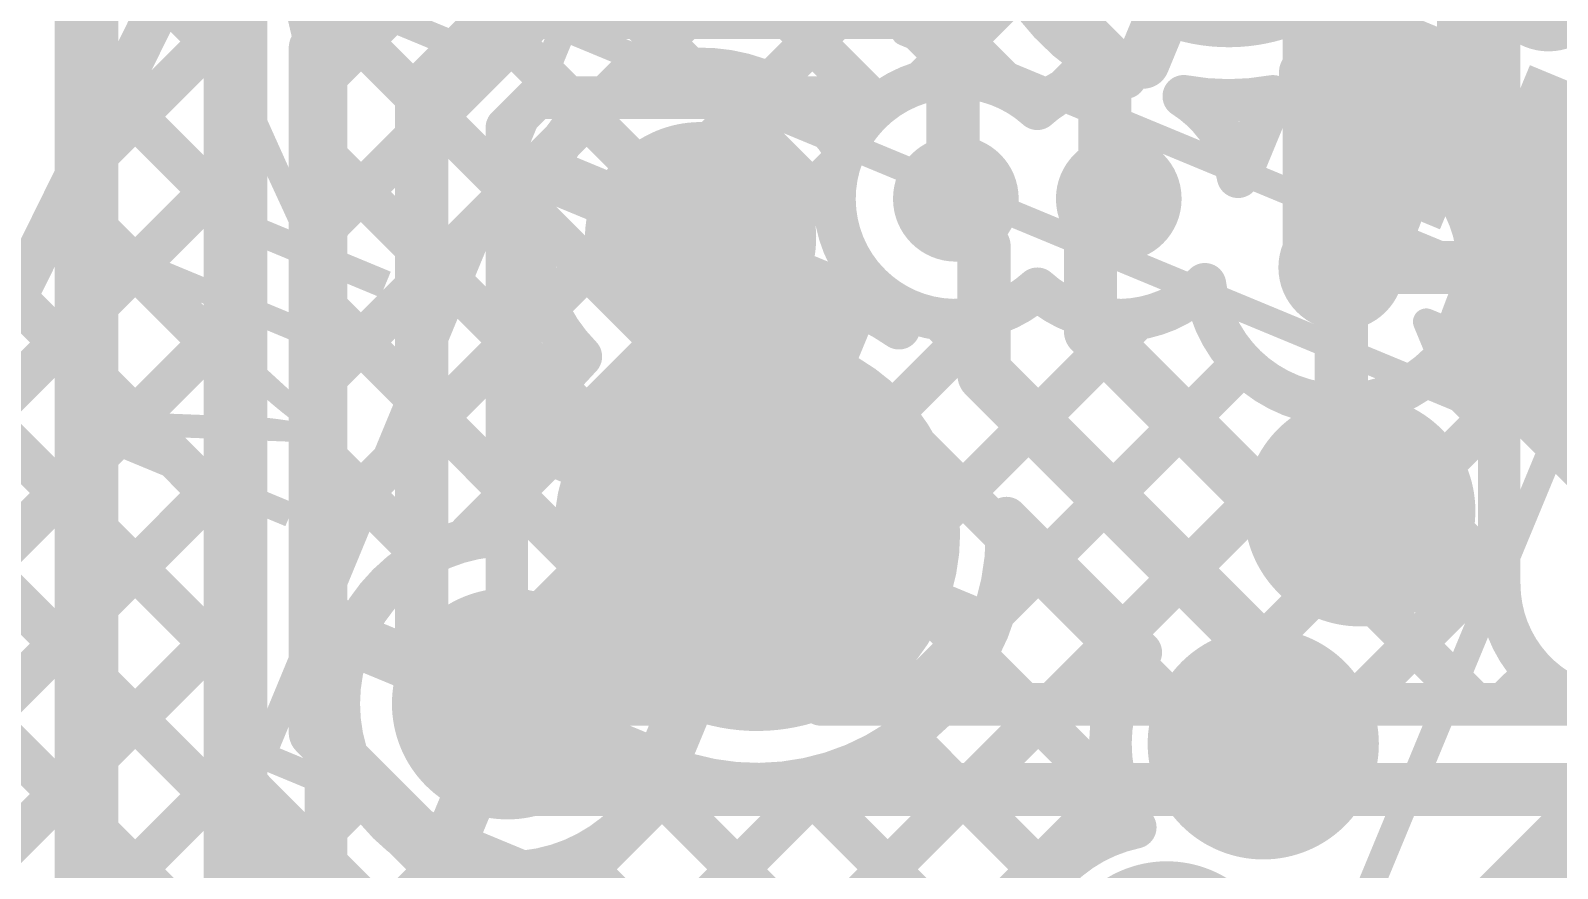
# Model space of a CAD drawing. Header units: millimetres. Extents: x -0.57 to 2.98, y -0.65 to 2.86.
# Drawn here: x -0.3245 to -0.0376, y 1.6962 to 1.8536 of the extents above; entities that cross this region are included whole.
import ezdxf

# ---------------------------------------------------------------- set-up
doc = ezdxf.new("R2010")
doc.units = ezdxf.units.MM
doc.header["$MEASUREMENT"] = 0
for name, color, linetype in [('BottomLayer', 5, 'Continuous'), ('BottomSolder', 6, 'Continuous'), ('Mechanical2', 216, 'Continuous'), ('PadHoleLayer', 156, 'Continuous'), ('TopLayer', 1, 'Continuous'), ('TopOverlay', 2, 'Continuous'), ('TopPaste', 8, 'Continuous'), ('TopSolder', 216, 'Continuous'), ('ViaHoleLayer', 16, 'Continuous')]:
    doc.layers.add(name, color=color, linetype=linetype)
doc.styles.add('Arial', font='', dxfattribs={"height": 0.2})
doc.styles.get('Arial').set_extended_font_data('Arial')

# ---------------------------------------------------------------- blocks, each defined once
blk = doc.blocks.new('SPH8878LR5H_1_75')
at = {"layer": 'BottomSolder'}
h = blk.add_hatch(color=6, dxfattribs=at)
edge = h.paths.add_edge_path()
edge.add_arc((0, -0.04043), 0.004, 0, 360)
at = {"layer": 'PadHoleLayer'}
h = blk.add_hatch(color=156, dxfattribs=at)
edge = h.paths.add_edge_path()
edge.add_arc((0, -0.04043), 0.02018, 0, 360)
at = {"layer": 'TopLayer'}
for points in [[(-0.04567, 0.04992), (-0.0187, 0.04992), (-0.0187, 0.03095), (-0.04567, 0.03095)], [(0.0187, 0.04992), (0.04567, 0.04992), (0.04567, 0.03095), (0.0187, 0.03095)], [(-0.04567, 0.01913), (-0.0187, 0.01913), (-0.0187, -0.00146), (-0.04567, -0.00146)], [(0.0187, 0.01913), (0.04567, 0.01913), (0.04567, -0.00146), (0.0187, -0.00146)]]:
    blk.add_hatch(color=1, dxfattribs=at).paths.add_polyline_path(points)
h = blk.add_hatch(color=1, dxfattribs=at)
edge = h.paths.add_edge_path()
edge.add_arc((0, 0.02464), 0.00787, 0, 360)
h = blk.add_hatch(color=1, dxfattribs=at)
edge = h.paths.add_edge_path()
edge.add_arc((0, -0.04043), 0.03199, 0, 360)
at = {"layer": 'TopPaste'}
for points in [[(-0.04567, 0.04992), (-0.0187, 0.04992), (-0.0187, 0.03095), (-0.04567, 0.03095)], [(0.0187, 0.04992), (0.04567, 0.04992), (0.04567, 0.03095), (0.0187, 0.03095)], [(-0.04567, 0.01913), (-0.0187, 0.01913), (-0.0187, -0.00146), (-0.04567, -0.00146)], [(0.0187, 0.01913), (0.04567, 0.01913), (0.04567, -0.00146), (0.0187, -0.00146)]]:
    blk.add_hatch(color=8, dxfattribs=at).paths.add_polyline_path(points)
h = blk.add_hatch(color=8, dxfattribs=at)
edge = h.paths.add_edge_path()
edge.add_arc((0, 0.02464), 0.00787, 0, 360)
at = {"layer": 'TopSolder'}
for points in [[(-0.04967, 0.05392), (-0.0147, 0.05392), (-0.0147, 0.02695), (-0.04967, 0.02695)], [(0.0147, 0.05392), (0.04967, 0.05392), (0.04967, 0.02695), (0.0147, 0.02695)], [(-0.04967, 0.02313), (-0.0147, 0.02313), (-0.0147, -0.00546), (-0.04967, -0.00546)], [(0.0147, 0.02313), (0.04967, 0.02313), (0.04967, -0.00546), (0.0147, -0.00546)]]:
    blk.add_hatch(color=216, dxfattribs=at).paths.add_polyline_path(points)
h = blk.add_hatch(color=216, dxfattribs=at)
edge = h.paths.add_edge_path()
edge.add_arc((0, 0.02464), 0.01187, 0, 360)
h = blk.add_hatch(color=216, dxfattribs=at)
edge = h.paths.add_edge_path()
edge.add_arc((0, -0.04043), 0.03599, 0, 360)
at = {"layer": 'TopOverlay', "const_width": 0.005}
for points in [[(0.054, 0.058), (-0.054, 0.058)], [(-0.054, -0.084), (-0.054, 0.058)], [(0.054, -0.084), (0.054, 0.058)], [(-0.065, 0.036), (-0.065, 0.046)], [(-0.06, 0.041), (-0.065, 0.046)], [(-0.065, 0.036), (-0.06, 0.041)], [(0.054, -0.084), (-0.054, -0.084)]]:
    blk.add_lwpolyline(points, dxfattribs=at)
at = {"layer": 'TopOverlay', "const_width": 0.0025}
for points in [[(-0.05525, 0.058, 1), (-0.05275, 0.058, 1)], [(-0.05525, 0.058, 1), (-0.05275, 0.058, 1)], [(0.05275, 0.058, 1), (0.05525, 0.058, 1)], [(0.05275, 0.058, 1), (0.05525, 0.058, 1)], [(-0.06625, 0.046, 1), (-0.06375, 0.046, 1)], [(-0.06625, 0.046, 1), (-0.06375, 0.046, 1)], [(-0.06125, 0.041, 1), (-0.05875, 0.041, 1)], [(-0.06125, 0.041, 1), (-0.05875, 0.041, 1)], [(-0.06625, 0.036, 1), (-0.06375, 0.036, 1)], [(-0.06625, 0.036, 1), (-0.06375, 0.036, 1)], [(-0.05525, -0.084, 1), (-0.05275, -0.084, 1)], [(-0.05525, -0.084, 1), (-0.05275, -0.084, 1)], [(0.05275, -0.084, 1), (0.05525, -0.084, 1)], [(0.05275, -0.084, 1), (0.05525, -0.084, 1)]]:
    blk.add_lwpolyline(points, format="xyb", close=True, dxfattribs=at)
blk = doc.blocks.new('SPM0687LR5H_1_235')
at = {"layer": 'BottomSolder'}
h = blk.add_hatch(color=6, dxfattribs=at)
edge = h.paths.add_edge_path()
edge.add_arc((0, -0.03594), 0.004, 0, 360)
at = {"layer": 'PadHoleLayer'}
h = blk.add_hatch(color=156, dxfattribs=at)
edge = h.paths.add_edge_path()
edge.add_arc((0, -0.03594), 0.02018, 0, 360)
at = {"layer": 'TopLayer'}
h = blk.add_hatch(color=1, dxfattribs=at)
edge = h.paths.add_edge_path()
edge.add_arc((-0.0474, 0.06705), 0.01772, 0, 360)
h = blk.add_hatch(color=1, dxfattribs=at)
edge = h.paths.add_edge_path()
edge.add_arc((0, 0.06705), 0.01772, 0, 360)
h = blk.add_hatch(color=1, dxfattribs=at)
edge = h.paths.add_edge_path()
edge.add_arc((0.0474, 0.06705), 0.01772, 0, 360)
h = blk.add_hatch(color=1, dxfattribs=at)
edge = h.paths.add_edge_path()
edge.add_arc((0, -0.03594), 0.03299, 0, 360)
h = blk.add_hatch(color=1, dxfattribs=at)
edge = h.paths.add_edge_path()
edge.add_arc((-0.0474, -0.06705), 0.01772, 0, 360)
h = blk.add_hatch(color=1, dxfattribs=at)
edge = h.paths.add_edge_path()
edge.add_arc((0.0474, -0.06705), 0.01772, 0, 360)
at = {"layer": 'TopPaste'}
h = blk.add_hatch(color=8, dxfattribs=at)
edge = h.paths.add_edge_path()
edge.add_arc((-0.0474, 0.06705), 0.01772, 0, 360)
h = blk.add_hatch(color=8, dxfattribs=at)
edge = h.paths.add_edge_path()
edge.add_arc((0, 0.06705), 0.01772, 0, 360)
h = blk.add_hatch(color=8, dxfattribs=at)
edge = h.paths.add_edge_path()
edge.add_arc((0.0474, 0.06705), 0.01772, 0, 360)
h = blk.add_hatch(color=8, dxfattribs=at)
edge = h.paths.add_edge_path()
edge.add_arc((-0.0474, -0.06705), 0.01772, 0, 360)
h = blk.add_hatch(color=8, dxfattribs=at)
edge = h.paths.add_edge_path()
edge.add_arc((0.0474, -0.06705), 0.01772, 0, 360)
at = {"layer": 'TopSolder'}
h = blk.add_hatch(color=216, dxfattribs=at)
edge = h.paths.add_edge_path()
edge.add_arc((-0.0474, 0.06705), 0.02172, 0, 360)
h = blk.add_hatch(color=216, dxfattribs=at)
edge = h.paths.add_edge_path()
edge.add_arc((0, 0.06705), 0.02172, 0, 360)
h = blk.add_hatch(color=216, dxfattribs=at)
edge = h.paths.add_edge_path()
edge.add_arc((0.0474, 0.06705), 0.02172, 0, 360)
h = blk.add_hatch(color=216, dxfattribs=at)
edge = h.paths.add_edge_path()
edge.add_arc((0, -0.03594), 0.03699, 0, 360)
h = blk.add_hatch(color=216, dxfattribs=at)
edge = h.paths.add_edge_path()
edge.add_arc((-0.0474, -0.06705), 0.02172, 0, 360)
h = blk.add_hatch(color=216, dxfattribs=at)
edge = h.paths.add_edge_path()
edge.add_arc((0.0474, -0.06705), 0.02172, 0, 360)
at = {"layer": 'TopOverlay', "const_width": 0.005}
for points in [[(-0.07402, -0.10591), (-0.07402, 0.09591)], [(0.07402, 0.09591), (-0.07402, 0.09591)], [(0.07402, -0.10591), (0.07402, 0.09591)], [(-0.085, 0.065), (-0.085, 0.075)], [(-0.08, 0.07), (-0.085, 0.075)], [(-0.085, 0.065), (-0.08, 0.07)], [(0.07402, -0.10591), (-0.07402, -0.10591)]]:
    blk.add_lwpolyline(points, dxfattribs=at)
at = {"layer": 'TopOverlay', "const_width": 0.0025}
for points in [[(-0.07527, 0.09591, 1), (-0.07277, 0.09591, 1)], [(-0.07527, 0.09591, 1), (-0.07277, 0.09591, 1)], [(0.07277, 0.09591, 1), (0.07527, 0.09591, 1)], [(0.07277, 0.09591, 1), (0.07527, 0.09591, 1)], [(-0.08625, 0.075, 1), (-0.08375, 0.075, 1)], [(-0.08625, 0.075, 1), (-0.08375, 0.075, 1)], [(-0.08125, 0.07, 1), (-0.07875, 0.07, 1)], [(-0.08125, 0.07, 1), (-0.07875, 0.07, 1)], [(-0.08625, 0.065, 1), (-0.08375, 0.065, 1)], [(-0.08625, 0.065, 1), (-0.08375, 0.065, 1)], [(-0.07527, -0.10591, 1), (-0.07277, -0.10591, 1)], [(-0.07527, -0.10591, 1), (-0.07277, -0.10591, 1)], [(0.07277, -0.10591, 1), (0.07527, -0.10591, 1)], [(0.07277, -0.10591, 1), (0.07527, -0.10591, 1)]]:
    blk.add_lwpolyline(points, format="xyb", close=True, dxfattribs=at)

msp = doc.modelspace()

# ---------------------------------------------------------------- hatches: boundary and pattern name
at = {"layer": 'BottomLayer'}
h = msp.add_hatch(color=5, dxfattribs=at)
edge = h.paths.add_edge_path()
edge.add_arc((-0.15062, 1.822), 0.01181, 0, 360)
h = msp.add_hatch(color=5, dxfattribs=at)
edge = h.paths.add_edge_path()
edge.add_arc((-0.12, 1.822), 0.01181, 0, 360)
h = msp.add_hatch(color=5, dxfattribs=at)
edge = h.paths.add_edge_path()
edge.add_arc((-0.07819, 1.80909), 0.01181, 0, 360)
at = {"layer": 'BottomSolder'}
h = msp.add_hatch(color=6, dxfattribs=at)
edge = h.paths.add_edge_path()
edge.add_arc((-0.15062, 1.822), 0.00791, 0, 360)
h = msp.add_hatch(color=6, dxfattribs=at)
edge = h.paths.add_edge_path()
edge.add_arc((-0.12, 1.822), 0.00791, 0, 360)
h = msp.add_hatch(color=6, dxfattribs=at)
edge = h.paths.add_edge_path()
edge.add_arc((-0.07819, 1.80909), 0.00791, 0, 360)
at = {"layer": 'TopLayer'}
h = msp.add_hatch(color=1, dxfattribs=at)
edge = h.paths.add_edge_path()
edge.add_arc((-0.15062, 1.822), 0.01181, 0, 360)
h = msp.add_hatch(color=1, dxfattribs=at)
edge = h.paths.add_edge_path()
edge.add_arc((-0.12, 1.822), 0.01181, 0, 360)
h = msp.add_hatch(color=1, dxfattribs=at)
edge = h.paths.add_edge_path()
edge.add_arc((-0.07819, 1.80909), 0.01181, 0, 360)
at = {"layer": 'TopSolder'}
h = msp.add_hatch(color=216, dxfattribs=at)
edge = h.paths.add_edge_path()
edge.add_arc((-0.15062, 1.822), 0.00791, 0, 360)
h = msp.add_hatch(color=216, dxfattribs=at)
edge = h.paths.add_edge_path()
edge.add_arc((-0.12, 1.822), 0.00791, 0, 360)
h = msp.add_hatch(color=216, dxfattribs=at)
edge = h.paths.add_edge_path()
edge.add_arc((-0.07819, 1.80909), 0.00791, 0, 360)
at = {"layer": 'ViaHoleLayer'}
h = msp.add_hatch(color=16, dxfattribs=at)
edge = h.paths.add_edge_path()
edge.add_arc((-0.15062, 1.822), 0.00591, 0, 360)
h = msp.add_hatch(color=16, dxfattribs=at)
edge = h.paths.add_edge_path()
edge.add_arc((-0.12, 1.822), 0.00591, 0, 360)
h = msp.add_hatch(color=16, dxfattribs=at)
edge = h.paths.add_edge_path()
edge.add_arc((-0.07819, 1.80909), 0.00591, 0, 360)

# ---------------------------------------------------------------- linework, layer by layer
at = {"layer": 'BottomLayer'}
for points, const_width in [([(-0.0485, 1.74961), (-0.0485, 1.99467)], 0.008), ([(-0.32876, 1.80048), (-0.26424, 1.9313)], 0.008), ([(-0.271, 1.85028), (-0.24428, 1.877)], 0.01), ([(-0.15107, 1.877), (-0.12261, 1.84853)], 0.01), ([(-0.07819, 1.80909), (-0.07819, 1.86531)], 0.022), ([(-0.05619, 1.82259), (-0.05619, 1.86531)], 0.008), ([(-0.29932, 1.86017), (-0.287, 1.84786)], 0.008), ([(-0.31606, 1.82622), (-0.28571, 1.85657)], 0.008), ([(-0.251, 1.842), (-0.236, 1.857)], 0.01), ([(-0.236, 1.857), (-0.15936, 1.857)], 0.01), ([(-0.15936, 1.857), (-0.15117, 1.84881)], 0.01), ([(-0.287, 1.72172), (-0.287, 1.85028)], 0.008), ([(-0.271, 1.72172), (-0.271, 1.85028)], 0.01), ([(-0.15117, 1.82255), (-0.15117, 1.84881)], 0.01), ([(-0.12261, 1.82461), (-0.12261, 1.84853)], 0.01), ([(-0.30866, 1.84123), (-0.287, 1.81957)], 0.008), ([(-0.251, 1.73), (-0.251, 1.842)], 0.01), ([(-0.05619, 1.84332), (-0.0485, 1.83563)], 0.008), ([(-0.235, 1.82243), (-0.21643, 1.841)], 0.008), ([(-0.235, 1.79414), (-0.18814, 1.841)], 0.008), ([(-0.235, 1.83537), (-0.22937, 1.841)], 0.008), ([(-0.22937, 1.841), (-0.16717, 1.841)], 0.008), ([(-0.22358, 1.841), (-0.17151, 1.78894)], 0.008), ([(-0.19529, 1.841), (-0.17323, 1.81893)], 0.008), ([(-0.05619, 1.83153), (-0.0485, 1.83922)], 0.008), ([(-0.235, 1.73663), (-0.235, 1.83537)], 0.008), ([(-0.33777, 1.77622), (-0.287, 1.827)], 0.008), ([(-0.235, 1.76586), (-0.17254, 1.82832)], 0.008), ([(-0.235, 1.82414), (-0.20133, 1.79047)], 0.008), ([(-0.12261, 1.82461), (-0.12, 1.822)], 0.01), ([(-0.318, 1.82229), (-0.287, 1.79129)], 0.008), ([(-0.15117, 1.82255), (-0.15062, 1.822)], 0.01), ([(-0.07819, 1.78728), (-0.07819, 1.80909)], 0.01), ([(-0.07819, 1.80909), (-0.05638, 1.80909)], 0.01), ([(-0.05248, 1.81132), (-0.0485, 1.80735)], 0.008), ([(-0.05247, 1.80697), (-0.0485, 1.81094)], 0.008), ([(-0.18028, 1.79229), (-0.16673, 1.80585)], 0.008), ([(-0.32734, 1.80334), (-0.287, 1.763)], 0.008), ([(-0.35451, 1.7312), (-0.287, 1.79871)], 0.008), ([(-0.16252, 1.78177), (-0.14417, 1.80012)], 0.008), ([(-0.15396, 1.76205), (-0.11656, 1.79945)], 0.008), ([(-0.15369, 1.7994), (-0.08129, 1.727)], 0.008), ([(-0.126, 1.79999), (-0.05301, 1.727)], 0.008), ([(-0.235, 1.79585), (-0.2167, 1.77756)], 0.008), ([(-0.16072, 1.727), (-0.09666, 1.79106)], 0.008), ([(-0.06011, 1.79067), (-0.0485, 1.77906)], 0.008), ([(-0.188, 1.759), (-0.17645, 1.78688)], 0.01), ([(-0.33526, 1.78298), (-0.287, 1.73472)], 0.008), ([(-0.13244, 1.727), (-0.07607, 1.78337)], 0.008), ([(-0.10415, 1.727), (-0.0485, 1.78265)], 0.008), ([(-0.08118, 1.78345), (-0.0485, 1.75078)], 0.008), ([(-0.15806, 1.77548), (-0.10958, 1.727)], 0.008), ([(-0.37126, 1.68617), (-0.287, 1.77043)], 0.008), ([(-0.21588, 1.77055), (-0.188, 1.759)], 0.01), ([(-0.235, 1.76757), (-0.22187, 1.75444)], 0.008), ([(-0.34293, 1.76236), (-0.20457, 1.624)], 0.008), ([(-0.19955, 1.73112), (-0.188, 1.759)], 0.01), ([(-0.188, 1.759), (-0.16012, 1.74745)], 0.01), ([(-0.07587, 1.727), (-0.0485, 1.75437)], 0.008), ([(-0.235, 1.73758), (-0.22129, 1.75128)], 0.008), ([(-0.15653, 1.74567), (-0.13786, 1.727)], 0.008), ([(-0.388, 1.64115), (-0.287, 1.74214)], 0.008), ([(-0.35059, 1.74174), (-0.23285, 1.624)], 0.008), ([(-0.235, 1.73929), (-0.22271, 1.727)], 0.008), ([(-0.235, 1.73663), (-0.22537, 1.727)], 0.008), ([(-0.21729, 1.727), (-0.21077, 1.73352)], 0.008), ([(-0.04759, 1.727), (-0.0416, 1.73298)], 0.008), ([(-0.251, 1.73), (-0.232, 1.711)], 0.01), ([(-0.22537, 1.727), (-0.2, 1.727)], 0.008), ([(-0.17599, 1.727), (-0.03141, 1.727)], 0.008), ([(-0.271, 1.72172), (-0.24028, 1.691)], 0.01), ([(-0.37686, 1.624), (-0.28563, 1.71523)], 0.008), ([(-0.2823, 1.71039), (-0.25161, 1.6797)], 0.008), ([(-0.232, 1.711), (0.07328, 1.711)], 0.01), ([(-0.34858, 1.624), (-0.27224, 1.70033)], 0.008)]:
    msp.add_lwpolyline(points, dxfattribs=dict(at, const_width=const_width))
at = {"layer": 'BottomLayer', "const_width": 0.008}
for points in [[(-0.287, 1.85028, -0.199231), (-0.2823, 1.86161)], [(-0.287, 1.85028, -0.198912), (-0.28231, 1.8616)], [(-0.13531, 1.80509, -0.962819), (-0.16717, 1.8377)], [(-0.05619, 1.82259, -0.138458), (-0.05238, 1.80909)], [(-0.05238, 1.80909, -0.940497), (-0.10381, 1.80593)], [(-0.10381, 1.80593, -0.400912), (-0.13531, 1.80509)], [(-0.21958, 1.77208, -0.820679), (-0.15382, 1.759)], [(-0.21958, 1.77208, -0.820679), (-0.15382, 1.759)], [(-0.2, 1.727, -0.424144), (-0.21958, 1.77208)], [(-0.2, 1.727, -0.424144), (-0.21958, 1.77208)], [(-0.15382, 1.759, -0.098491), (-0.15642, 1.74592)], [(-0.15382, 1.759, -0.098491), (-0.15642, 1.74592)], [(-0.03141, 1.727, -0.335474), (-0.0485, 1.74961)], [(-0.15642, 1.74592, -0.207708), (-0.17599, 1.727)], [(-0.15642, 1.74592, -0.207708), (-0.17599, 1.727)], [(-0.2823, 1.71039, -0.199231), (-0.287, 1.72172)], [(-0.28231, 1.7104, -0.198912), (-0.287, 1.72172)]]:
    msp.add_lwpolyline(points, format="xyb", dxfattribs=at)
at = {"layer": 'BottomLayer'}
for points, const_width in [([(-0.28771, 1.85657, 1), (-0.28371, 1.85657, 1)], 0.004), ([(-0.2385, 1.857, 1), (-0.2335, 1.857, 1)], 0.005), ([(-0.2385, 1.857, 1), (-0.2335, 1.857, 1)], 0.005), ([(-0.16186, 1.857, 1), (-0.15686, 1.857, 1)], 0.005), ([(-0.16186, 1.857, 1), (-0.15686, 1.857, 1)], 0.005), ([(-0.289, 1.85028, 1), (-0.285, 1.85028, 1)], 0.004), ([(-0.289, 1.85028, 1), (-0.285, 1.85028, 1)], 0.004), ([(-0.289, 1.85028, 1), (-0.285, 1.85028, 1)], 0.004), ([(-0.2735, 1.85028, 1), (-0.2685, 1.85028, 1)], 0.005), ([(-0.2735, 1.85028, 1), (-0.2685, 1.85028, 1)], 0.005), ([(-0.289, 1.84786, 1), (-0.285, 1.84786, 1)], 0.004), ([(-0.15367, 1.84881, 1), (-0.14867, 1.84881, 1)], 0.005), ([(-0.15367, 1.84881, 1), (-0.14867, 1.84881, 1)], 0.005), ([(-0.12511, 1.84853, 1), (-0.12011, 1.84853, 1)], 0.005), ([(-0.12511, 1.84853, 1), (-0.12011, 1.84853, 1)], 0.005), ([(-0.31066, 1.84123, 1), (-0.30666, 1.84123, 1)], 0.004), ([(-0.2535, 1.842, 1), (-0.2485, 1.842, 1)], 0.005), ([(-0.2535, 1.842, 1), (-0.2485, 1.842, 1)], 0.005), ([(-0.05819, 1.84332, 1), (-0.05419, 1.84332, 1)], 0.004), ([(-0.23137, 1.841, 1), (-0.22737, 1.841, 1)], 0.004), ([(-0.23137, 1.841, 1), (-0.22737, 1.841, 1)], 0.004), ([(-0.22558, 1.841, 1), (-0.22158, 1.841, 1)], 0.004), ([(-0.21843, 1.841, 1), (-0.21443, 1.841, 1)], 0.004), ([(-0.19729, 1.841, 1), (-0.19329, 1.841, 1)], 0.004), ([(-0.19014, 1.841, 1), (-0.18614, 1.841, 1)], 0.004), ([(-0.16917, 1.841, 1), (-0.16517, 1.841, 1)], 0.004), ([(-0.0505, 1.83922, 1), (-0.0465, 1.83922, 1)], 0.004), ([(-0.16917, 1.8377, 1), (-0.16517, 1.8377, 1)], 0.004), ([(-0.0505, 1.83563, 1), (-0.0465, 1.83563, 1)], 0.004), ([(-0.237, 1.83537, 1), (-0.233, 1.83537, 1)], 0.004), ([(-0.237, 1.83537, 1), (-0.233, 1.83537, 1)], 0.004), ([(-0.05819, 1.83153, 1), (-0.05419, 1.83153, 1)], 0.004), ([(-0.289, 1.827, 1), (-0.285, 1.827, 1)], 0.004), ([(-0.17454, 1.82832, 1), (-0.17054, 1.82832, 1)], 0.004), ([(-0.31806, 1.82622, 1), (-0.31406, 1.82622, 1)], 0.004), ([(-0.237, 1.82414, 1), (-0.233, 1.82414, 1)], 0.004), ([(-0.12511, 1.82461, 1), (-0.12011, 1.82461, 1)], 0.005), ([(-0.12511, 1.82461, 1), (-0.12011, 1.82461, 1)], 0.005), ([(-0.32, 1.82229, 1), (-0.316, 1.82229, 1)], 0.004), ([(-0.237, 1.82243, 1), (-0.233, 1.82243, 1)], 0.004), ([(-0.15367, 1.82255, 1), (-0.14867, 1.82255, 1)], 0.005), ([(-0.15367, 1.82255, 1), (-0.14867, 1.82255, 1)], 0.005), ([(-0.15312, 1.822, 1), (-0.14812, 1.822, 1)], 0.005), ([(-0.1225, 1.822, 1), (-0.1175, 1.822, 1)], 0.005), ([(-0.05819, 1.82259, 1), (-0.05419, 1.82259, 1)], 0.004), ([(-0.05819, 1.82259, 1), (-0.05419, 1.82259, 1)], 0.004), ([(-0.289, 1.81957, 1), (-0.285, 1.81957, 1)], 0.004), ([(-0.17523, 1.81893, 1), (-0.17123, 1.81893, 1)], 0.004), ([(-0.08369, 1.80909, 1), (-0.07269, 1.80909, 1)], 0.011), ([(-0.08069, 1.80909, 1), (-0.07569, 1.80909, 1)], 0.005), ([(-0.08069, 1.80909, 1), (-0.07569, 1.80909, 1)], 0.005), ([(-0.05888, 1.80909, 1), (-0.05388, 1.80909, 1)], 0.005), ([(-0.05448, 1.81132, 1), (-0.05047, 1.81132, 1)], 0.004), ([(-0.0505, 1.81094, 1), (-0.0465, 1.81094, 1)], 0.004), ([(-0.05447, 1.80697, 1), (-0.05047, 1.80697, 1)], 0.004), ([(-0.05438, 1.80909, 1), (-0.05038, 1.80909, 1)], 0.004), ([(-0.05438, 1.80909, 1), (-0.05038, 1.80909, 1)], 0.004), ([(-0.0505, 1.80735, 1), (-0.0465, 1.80735, 1)], 0.004), ([(-0.16873, 1.80585, 1), (-0.16473, 1.80585, 1)], 0.004), ([(-0.13731, 1.80509, 1), (-0.13331, 1.80509, 1)], 0.004), ([(-0.13731, 1.80509, 1), (-0.13331, 1.80509, 1)], 0.004), ([(-0.10581, 1.80593, 1), (-0.10181, 1.80593, 1)], 0.004), ([(-0.10581, 1.80593, 1), (-0.10181, 1.80593, 1)], 0.004), ([(-0.32934, 1.80334, 1), (-0.32534, 1.80334, 1)], 0.004), ([(-0.289, 1.79871, 1), (-0.285, 1.79871, 1)], 0.004), ([(-0.15569, 1.7994, 1), (-0.15169, 1.7994, 1)], 0.004), ([(-0.14617, 1.80012, 1), (-0.14217, 1.80012, 1)], 0.004), ([(-0.128, 1.79999, 1), (-0.124, 1.79999, 1)], 0.004), ([(-0.11856, 1.79945, 1), (-0.11456, 1.79945, 1)], 0.004), ([(-0.237, 1.79585, 1), (-0.233, 1.79585, 1)], 0.004), ([(-0.237, 1.79414, 1), (-0.233, 1.79414, 1)], 0.004), ([(-0.289, 1.79129, 1), (-0.285, 1.79129, 1)], 0.004), ([(-0.20333, 1.79047, 1), (-0.19933, 1.79047, 1)], 0.004), ([(-0.18228, 1.79229, 1), (-0.17828, 1.79229, 1)], 0.004), ([(-0.09866, 1.79106, 1), (-0.09466, 1.79106, 1)], 0.004), ([(-0.06211, 1.79067, 1), (-0.05811, 1.79067, 1)], 0.004), ([(-0.17895, 1.78688, 1), (-0.17395, 1.78688, 1)], 0.005), ([(-0.17351, 1.78894, 1), (-0.16951, 1.78894, 1)], 0.004), ([(-0.08069, 1.78728, 1), (-0.07569, 1.78728, 1)], 0.005), ([(-0.16452, 1.78177, 1), (-0.16052, 1.78177, 1)], 0.004), ([(-0.08318, 1.78345, 1), (-0.07918, 1.78345, 1)], 0.004), ([(-0.07807, 1.78337, 1), (-0.07407, 1.78337, 1)], 0.004), ([(-0.0505, 1.78265, 1), (-0.0465, 1.78265, 1)], 0.004), ([(-0.0505, 1.77906, 1), (-0.0465, 1.77906, 1)], 0.004), ([(-0.2187, 1.77756, 1), (-0.2147, 1.77756, 1)], 0.004), ([(-0.16006, 1.77548, 1), (-0.15606, 1.77548, 1)], 0.004), ([(-0.289, 1.77043, 1), (-0.285, 1.77043, 1)], 0.004), ([(-0.22158, 1.77208, 1), (-0.21758, 1.77208, 1)], 0.004), ([(-0.22158, 1.77208, 1), (-0.21758, 1.77208, 1)], 0.004), ([(-0.22158, 1.77208, 1), (-0.21758, 1.77208, 1)], 0.004), ([(-0.22158, 1.77208, 1), (-0.21758, 1.77208, 1)], 0.004), ([(-0.21838, 1.77055, 1), (-0.21338, 1.77055, 1)], 0.005), ([(-0.237, 1.76757, 1), (-0.233, 1.76757, 1)], 0.004), ([(-0.237, 1.76586, 1), (-0.233, 1.76586, 1)], 0.004), ([(-0.289, 1.763, 1), (-0.285, 1.763, 1)], 0.004), ([(-0.15596, 1.76205, 1), (-0.15196, 1.76205, 1)], 0.004), ([(-0.1905, 1.759, 1), (-0.1855, 1.759, 1)], 0.005), ([(-0.1905, 1.759, 1), (-0.1855, 1.759, 1)], 0.005), ([(-0.1905, 1.759, 1), (-0.1855, 1.759, 1)], 0.005), ([(-0.1905, 1.759, 1), (-0.1855, 1.759, 1)], 0.005), ([(-0.15582, 1.759, 1), (-0.15182, 1.759, 1)], 0.004), ([(-0.15582, 1.759, 1), (-0.15182, 1.759, 1)], 0.004), ([(-0.15582, 1.759, 1), (-0.15182, 1.759, 1)], 0.004), ([(-0.15582, 1.759, 1), (-0.15182, 1.759, 1)], 0.004), ([(-0.22387, 1.75444, 1), (-0.21987, 1.75444, 1)], 0.004), ([(-0.0505, 1.75437, 1), (-0.0465, 1.75437, 1)], 0.004), ([(-0.22329, 1.75128, 1), (-0.21929, 1.75128, 1)], 0.004), ([(-0.0505, 1.75078, 1), (-0.0465, 1.75078, 1)], 0.004), ([(-0.0505, 1.74961, 1), (-0.0465, 1.74961, 1)], 0.004), ([(-0.0505, 1.74961, 1), (-0.0465, 1.74961, 1)], 0.004), ([(-0.16262, 1.74745, 1), (-0.15762, 1.74745, 1)], 0.005), ([(-0.15853, 1.74567, 1), (-0.15453, 1.74567, 1)], 0.004), ([(-0.15842, 1.74592, 1), (-0.15442, 1.74592, 1)], 0.004), ([(-0.15842, 1.74592, 1), (-0.15442, 1.74592, 1)], 0.004), ([(-0.15842, 1.74592, 1), (-0.15442, 1.74592, 1)], 0.004), ([(-0.15842, 1.74592, 1), (-0.15442, 1.74592, 1)], 0.004), ([(-0.289, 1.74214, 1), (-0.285, 1.74214, 1)], 0.004), ([(-0.237, 1.73929, 1), (-0.233, 1.73929, 1)], 0.004), ([(-0.237, 1.73758, 1), (-0.233, 1.73758, 1)], 0.004), ([(-0.237, 1.73663, 1), (-0.233, 1.73663, 1)], 0.004), ([(-0.237, 1.73663, 1), (-0.233, 1.73663, 1)], 0.004), ([(-0.289, 1.73472, 1), (-0.285, 1.73472, 1)], 0.004), ([(-0.21277, 1.73352, 1), (-0.20877, 1.73352, 1)], 0.004), ([(-0.0436, 1.73298, 1), (-0.0396, 1.73298, 1)], 0.004), ([(-0.2535, 1.73, 1), (-0.2485, 1.73, 1)], 0.005), ([(-0.2535, 1.73, 1), (-0.2485, 1.73, 1)], 0.005), ([(-0.20205, 1.73112, 1), (-0.19705, 1.73112, 1)], 0.005), ([(-0.22737, 1.727, 1), (-0.22337, 1.727, 1)], 0.004), ([(-0.22737, 1.727, 1), (-0.22337, 1.727, 1)], 0.004), ([(-0.22471, 1.727, 1), (-0.22071, 1.727, 1)], 0.004), ([(-0.21929, 1.727, 1), (-0.21529, 1.727, 1)], 0.004), ([(-0.202, 1.727, 1), (-0.198, 1.727, 1)], 0.004), ([(-0.202, 1.727, 1), (-0.198, 1.727, 1)], 0.004), ([(-0.202, 1.727, 1), (-0.198, 1.727, 1)], 0.004), ([(-0.17799, 1.727, 1), (-0.17399, 1.727, 1)], 0.004), ([(-0.17799, 1.727, 1), (-0.17399, 1.727, 1)], 0.004), ([(-0.17799, 1.727, 1), (-0.17399, 1.727, 1)], 0.004), ([(-0.16272, 1.727, 1), (-0.15872, 1.727, 1)], 0.004), ([(-0.13986, 1.727, 1), (-0.13586, 1.727, 1)], 0.004), ([(-0.13444, 1.727, 1), (-0.13044, 1.727, 1)], 0.004), ([(-0.11158, 1.727, 1), (-0.10758, 1.727, 1)], 0.004), ([(-0.10615, 1.727, 1), (-0.10215, 1.727, 1)], 0.004), ([(-0.08329, 1.727, 1), (-0.07929, 1.727, 1)], 0.004), ([(-0.07787, 1.727, 1), (-0.07387, 1.727, 1)], 0.004), ([(-0.05501, 1.727, 1), (-0.05101, 1.727, 1)], 0.004), ([(-0.04959, 1.727, 1), (-0.04559, 1.727, 1)], 0.004), ([(-0.289, 1.72172, 1), (-0.285, 1.72172, 1)], 0.004), ([(-0.289, 1.72172, 1), (-0.285, 1.72172, 1)], 0.004), ([(-0.289, 1.72172, 1), (-0.285, 1.72172, 1)], 0.004), ([(-0.2735, 1.72172, 1), (-0.2685, 1.72172, 1)], 0.005), ([(-0.2735, 1.72172, 1), (-0.2685, 1.72172, 1)], 0.005), ([(-0.28763, 1.71523, 1), (-0.28363, 1.71523, 1)], 0.004), ([(-0.28431, 1.7104, 1), (-0.28031, 1.7104, 1)], 0.004), ([(-0.2843, 1.71039, 1), (-0.2803, 1.71039, 1)], 0.004), ([(-0.2843, 1.71039, 1), (-0.2803, 1.71039, 1)], 0.004), ([(-0.2345, 1.711, 1), (-0.2295, 1.711, 1)], 0.005), ([(-0.2345, 1.711, 1), (-0.2295, 1.711, 1)], 0.005), ([(-0.27424, 1.70033, 1), (-0.27024, 1.70033, 1)], 0.004)]:
    msp.add_lwpolyline(points, format="xyb", close=True, dxfattribs=dict(at, const_width=const_width))
at = {"layer": 'Mechanical2', "const_width": 0.01}
msp.add_lwpolyline([(1.75783, 2.80917, -6.230382), (0.64896, 2.81029)], format="xyb", dxfattribs=at)
at = {"layer": 'TopLayer'}
for points, const_width in [([(-0.269, 1.845), (-0.08929, 2.0247)], 0.008), ([(-0.269, 1.81671), (-0.11203, 1.97369)], 0.008), ([(-0.25034, 1.95262), (-0.13981, 1.84209)], 0.008), ([(-0.21667, 1.84075), (-0.1045, 1.95293)], 0.008), ([(-0.314, 1.413), (-0.314, 1.948)], 0.012), ([(-0.286, 1.445), (-0.286, 1.941)], 0.012), ([(-0.26161, 1.9356), (-0.16539, 1.83938)], 0.008), ([(-0.269, 1.45204), (-0.269, 1.92165)], 0.008), ([(-0.269, 1.91471), (-0.20064, 1.84635)], 0.008), ([(-0.11542, 1.84768), (-0.09936, 1.88647)], 0.01), ([(-0.269, 1.88642), (-0.22035, 1.83777)], 0.008), ([(-0.18554, 1.8436), (-0.14527, 1.88387)], 0.008), ([(-0.15694, 1.84392), (-0.13851, 1.86235)], 0.008), ([(-0.269, 1.85814), (-0.23, 1.81914)], 0.008), ([(-0.13014, 1.84243), (-0.12457, 1.84801)], 0.008), ([(-0.0849, 1.84565), (-0.06615, 1.83788)], 0.01), ([(-0.07819, 1.80909), (-0.06719, 1.83809)], 0.022), ([(-0.19859, 1.8147), (-0.18799, 1.8403)], 0.01), ([(-0.0971, 1.82666), (-0.09106, 1.84124)], 0.008), ([(-0.269, 1.78843), (-0.22465, 1.83278)], 0.008), ([(-0.049, 1.797), (-0.038, 1.826)], 0.022), ([(-0.269, 1.82986), (-0.22591, 1.78677)], 0.008), ([(-0.2242, 1.8253), (-0.19859, 1.8147)], 0.01), ([(-0.19859, 1.81469), (-0.188, 1.759)], 0.022), ([(-0.15062, 1.81831), (-0.15062, 1.822)], 0.01), ([(-0.12, 1.81831), (-0.12, 1.822)], 0.01), ([(-0.15062, 1.81831), (-0.14531, 1.813)], 0.01), ([(-0.12531, 1.813), (-0.12, 1.81831)], 0.01), ([(-0.19859, 1.8147), (-0.17299, 1.80409)], 0.01), ([(-0.14531, 1.78884), (-0.14531, 1.813)], 0.01), ([(-0.12531, 1.79712), (-0.12531, 1.813)], 0.01), ([(-0.269, 1.76014), (-0.2275, 1.80164)], 0.008), ([(-0.269, 1.80157), (-0.23432, 1.76689)], 0.008), ([(-0.04869, 1.79669), (-0.024, 1.772)], 0.022), ([(-0.188, 1.759), (-0.17155, 1.79872)], 0.01), ([(-0.12531, 1.79712), (-0.09627, 1.76808)], 0.01), ([(-0.14531, 1.78884), (-0.09759, 1.74111)], 0.01), ([(-0.22772, 1.77545), (-0.188, 1.759)], 0.01), ([(-0.269, 1.77329), (-0.25045, 1.75474)], 0.008), ([(-0.188, 1.759), (-0.1837, 1.76193)], 0.022), ([(-0.09627, 1.76808), (-0.07941, 1.76808)], 0.01), ([(-0.07941, 1.76808), (-0.07471, 1.76338)], 0.01), ([(-0.24313, 1.75773), (-0.2344, 1.76646)], 0.008), ([(-0.23356, 1.728), (-0.188, 1.759)], 0.022), ([(-0.188, 1.759), (-0.188, 1.759)], 0.022), ([(-0.07502, 1.76369), (-0.07471, 1.76338)], 0.01), ([(-0.1411, 1.762), (-0.11586, 1.73676)], 0.008), ([(-0.20445, 1.71928), (-0.188, 1.759)], 0.01), ([(-0.188, 1.759), (-0.14828, 1.74255)], 0.01), ([(-0.14101, 1.75843), (-0.11727, 1.73469)], 0.008), ([(-0.14334, 1.74439), (-0.13341, 1.75431)], 0.008), ([(-0.269, 1.745), (-0.2639, 1.7399)], 0.008), ([(-0.09759, 1.72433), (-0.09759, 1.74111)], 0.01), ([(-0.269, 1.59044), (-0.11927, 1.74017)], 0.008), ([(-0.26048, 1.73772), (-0.23487, 1.72711)], 0.01), ([(-0.14696, 1.7361), (-0.11932, 1.70846)], 0.008), ([(-0.24203, 1.72224), (-0.23487, 1.72711)], 0.022), ([(-0.23487, 1.72711), (-0.23356, 1.728)], 0.022), ([(-0.24548, 1.7015), (-0.23487, 1.72711)], 0.01), ([(-0.23487, 1.72711), (-0.20927, 1.7165)], 0.01), ([(-0.09759, 1.72433), (-0.09285, 1.71959)], 0.01), ([(-0.16023, 1.72109), (-0.13317, 1.69403)], 0.008), ([(-0.09326, 1.72), (-0.09285, 1.71959)], 0.01), ([(-0.269, 1.71672), (-0.25988, 1.7076)], 0.008), ([(-0.269, 1.61872), (-0.17339, 1.71434)], 0.008), ([(-0.269, 1.64701), (-0.2019, 1.71411)], 0.008), ([(-0.1801, 1.71268), (-0.13946, 1.67203)], 0.008), ([(-0.054, 1.677), (-0.024, 1.707)], 0.022), ([(-0.269, 1.56215), (-0.12023, 1.71093)], 0.008), ([(-0.269, 1.70358), (-0.26196, 1.71061)], 0.008), ([(-0.20725, 1.71153), (-0.13481, 1.6391)], 0.008), ([(-0.25439, 1.7021), (0.021, 1.42672)], 0.008), ([(-0.22208, 1.69809), (0.021, 1.455)], 0.008), ([(-0.269, 1.67529), (-0.24664, 1.69765)], 0.008)]:
    msp.add_lwpolyline(points, dxfattribs=dict(at, const_width=const_width))
at = {"layer": 'TopLayer', "const_width": 0.008}
for points in [[(-0.11876, 1.84478, -0.401735), (-0.14184, 1.90407)], [(-0.2279, 1.82683, -0.61384), (-0.1715, 1.83119)], [(-0.1715, 1.83119, -0.511811), (-0.13531, 1.83891)], [(-0.13531, 1.83891, -0.200217), (-0.11876, 1.84478)], [(-0.09106, 1.84124, -0.091686), (-0.10778, 1.84126)], [(-0.10778, 1.84126, -0.208722), (-0.09757, 1.82614)], [(-0.2211, 1.79235, -0.302337), (-0.2279, 1.82683)], [(-0.16131, 1.80185, -0.09187), (-0.16782, 1.80702)], [(-0.16945, 1.80218, -0.049612), (-0.16131, 1.79768)], [(-0.23141, 1.77698, -0.099429), (-0.2211, 1.79235)], [(-0.23499, 1.75882, -0.099429), (-0.23141, 1.77698)], [(-0.26418, 1.73925, -0.302337), (-0.23499, 1.75882)], [(-0.14101, 1.759, -0.098491), (-0.14458, 1.74102)], [(-0.14458, 1.74102, -0.410406), (-0.20542, 1.71535)], [(-0.20557, 1.71497, -1), (-0.26418, 1.73925)], [(-0.11938, 1.73058, -0.062187), (-0.11586, 1.73676)], [(-0.1169, 1.70389, -0.247579), (-0.11938, 1.73058)], [(-0.13752, 1.68678, -0.247579), (-0.1169, 1.70389)]]:
    msp.add_lwpolyline(points, format="xyb", dxfattribs=at)
at = {"layer": 'TopLayer'}
for points, const_width in [([(-0.12657, 1.84801, 1), (-0.12257, 1.84801, 1)], 0.004), ([(-0.11792, 1.84768, 1), (-0.11292, 1.84768, 1)], 0.005), ([(-0.271, 1.845, 1), (-0.267, 1.845, 1)], 0.004), ([(-0.20264, 1.84635, 1), (-0.19864, 1.84635, 1)], 0.004), ([(-0.12076, 1.84478, 1), (-0.11676, 1.84478, 1)], 0.004), ([(-0.12076, 1.84478, 1), (-0.11676, 1.84478, 1)], 0.004), ([(-0.0874, 1.84565, 1), (-0.0824, 1.84565, 1)], 0.005), ([(-0.07269, 1.83809, 1), (-0.06169, 1.83809, 1)], 0.011), ([(-0.19049, 1.8403, 1), (-0.18549, 1.8403, 1)], 0.005), ([(-0.18754, 1.8436, 1), (-0.18354, 1.8436, 1)], 0.004), ([(-0.15894, 1.84392, 1), (-0.15494, 1.84392, 1)], 0.004), ([(-0.14181, 1.84209, 1), (-0.13781, 1.84209, 1)], 0.004), ([(-0.13214, 1.84243, 1), (-0.12814, 1.84243, 1)], 0.004), ([(-0.10978, 1.84126, 1), (-0.10578, 1.84126, 1)], 0.004), ([(-0.10978, 1.84126, 1), (-0.10578, 1.84126, 1)], 0.004), ([(-0.09306, 1.84124, 1), (-0.08906, 1.84124, 1)], 0.004), ([(-0.09306, 1.84124, 1), (-0.08906, 1.84124, 1)], 0.004), ([(-0.21867, 1.84075, 1), (-0.21467, 1.84075, 1)], 0.004), ([(-0.16739, 1.83938, 1), (-0.16339, 1.83938, 1)], 0.004), ([(-0.13731, 1.83891, 1), (-0.13331, 1.83891, 1)], 0.004), ([(-0.13731, 1.83891, 1), (-0.13331, 1.83891, 1)], 0.004), ([(-0.06865, 1.83788, 1), (-0.06365, 1.83788, 1)], 0.005), ([(-0.22235, 1.83777, 1), (-0.21835, 1.83777, 1)], 0.004), ([(-0.22665, 1.83278, 1), (-0.22265, 1.83278, 1)], 0.004), ([(-0.0435, 1.826, 1), (-0.0325, 1.826, 1)], 0.011), ([(-0.271, 1.82986, 1), (-0.267, 1.82986, 1)], 0.004), ([(-0.1735, 1.83119, 1), (-0.1695, 1.83119, 1)], 0.004), ([(-0.1735, 1.83119, 1), (-0.1695, 1.83119, 1)], 0.004), ([(-0.2299, 1.82683, 1), (-0.2259, 1.82683, 1)], 0.004), ([(-0.2299, 1.82683, 1), (-0.2259, 1.82683, 1)], 0.004), ([(-0.2267, 1.8253, 1), (-0.2217, 1.8253, 1)], 0.005), ([(-0.09957, 1.82614, 1), (-0.09557, 1.82614, 1)], 0.004), ([(-0.0991, 1.82666, 1), (-0.09509, 1.82666, 1)], 0.004), ([(-0.20409, 1.81469, 1), (-0.19309, 1.81469, 1)], 0.011), ([(-0.15312, 1.822, 1), (-0.14812, 1.822, 1)], 0.005), ([(-0.1225, 1.822, 1), (-0.1175, 1.822, 1)], 0.005), ([(-0.232, 1.81914, 1), (-0.228, 1.81914, 1)], 0.004), ([(-0.15312, 1.81831, 1), (-0.14812, 1.81831, 1)], 0.005), ([(-0.15312, 1.81831, 1), (-0.14812, 1.81831, 1)], 0.005), ([(-0.1225, 1.81831, 1), (-0.1175, 1.81831, 1)], 0.005), ([(-0.1225, 1.81831, 1), (-0.1175, 1.81831, 1)], 0.005), ([(-0.271, 1.81671, 1), (-0.267, 1.81671, 1)], 0.004), ([(-0.20109, 1.8147, 1), (-0.19609, 1.8147, 1)], 0.005), ([(-0.20109, 1.8147, 1), (-0.19609, 1.8147, 1)], 0.005), ([(-0.20109, 1.8147, 1), (-0.19609, 1.8147, 1)], 0.005), ([(-0.08369, 1.80909, 1), (-0.07269, 1.80909, 1)], 0.011), ([(-0.14781, 1.813, 1), (-0.14281, 1.813, 1)], 0.005), ([(-0.14781, 1.813, 1), (-0.14281, 1.813, 1)], 0.005), ([(-0.12781, 1.813, 1), (-0.12281, 1.813, 1)], 0.005), ([(-0.12781, 1.813, 1), (-0.12281, 1.813, 1)], 0.005), ([(-0.16982, 1.80702, 1), (-0.16582, 1.80702, 1)], 0.004), ([(-0.17549, 1.80409, 1), (-0.17049, 1.80409, 1)], 0.005), ([(-0.0545, 1.797, 1), (-0.0435, 1.797, 1)], 0.011), ([(-0.271, 1.80157, 1), (-0.267, 1.80157, 1)], 0.004), ([(-0.2295, 1.80164, 1), (-0.2255, 1.80164, 1)], 0.004), ([(-0.17145, 1.80218, 1), (-0.16745, 1.80218, 1)], 0.004), ([(-0.16331, 1.80185, 1), (-0.15931, 1.80185, 1)], 0.004), ([(-0.05419, 1.79669, 1), (-0.04319, 1.79669, 1)], 0.011), ([(-0.17405, 1.79872, 1), (-0.16905, 1.79872, 1)], 0.005), ([(-0.16331, 1.79768, 1), (-0.15931, 1.79768, 1)], 0.004), ([(-0.12781, 1.79712, 1), (-0.12281, 1.79712, 1)], 0.005), ([(-0.12781, 1.79712, 1), (-0.12281, 1.79712, 1)], 0.005), ([(-0.2231, 1.79235, 1), (-0.2191, 1.79235, 1)], 0.004), ([(-0.2231, 1.79235, 1), (-0.2191, 1.79235, 1)], 0.004), ([(-0.14781, 1.78884, 1), (-0.14281, 1.78884, 1)], 0.005), ([(-0.14781, 1.78884, 1), (-0.14281, 1.78884, 1)], 0.005), ([(-0.271, 1.78843, 1), (-0.267, 1.78843, 1)], 0.004), ([(-0.22791, 1.78677, 1), (-0.22391, 1.78677, 1)], 0.004), ([(-0.23341, 1.77698, 1), (-0.22941, 1.77698, 1)], 0.004), ([(-0.23341, 1.77698, 1), (-0.22941, 1.77698, 1)], 0.004), ([(-0.23022, 1.77545, 1), (-0.22522, 1.77545, 1)], 0.005), ([(-0.271, 1.77329, 1), (-0.267, 1.77329, 1)], 0.004), ([(-0.23632, 1.76689, 1), (-0.23232, 1.76689, 1)], 0.004), ([(-0.1892, 1.76193, 1), (-0.1782, 1.76193, 1)], 0.011), ([(-0.09877, 1.76808, 1), (-0.09377, 1.76808, 1)], 0.005), ([(-0.09877, 1.76808, 1), (-0.09377, 1.76808, 1)], 0.005), ([(-0.08191, 1.76808, 1), (-0.07691, 1.76808, 1)], 0.005), ([(-0.08191, 1.76808, 1), (-0.07691, 1.76808, 1)], 0.005), ([(-0.2364, 1.76646, 1), (-0.2324, 1.76646, 1)], 0.004), ([(-0.1935, 1.759, 1), (-0.1825, 1.759, 1)], 0.011), ([(-0.1935, 1.759, 1), (-0.1825, 1.759, 1)], 0.011), ([(-0.1935, 1.759, 1), (-0.1825, 1.759, 1)], 0.011), ([(-0.1935, 1.759, 1), (-0.1825, 1.759, 1)], 0.011), ([(-0.1935, 1.759, 1), (-0.1825, 1.759, 1)], 0.011), ([(-0.07752, 1.76369, 1), (-0.07252, 1.76369, 1)], 0.005), ([(-0.07721, 1.76338, 1), (-0.07221, 1.76338, 1)], 0.005), ([(-0.07721, 1.76338, 1), (-0.07221, 1.76338, 1)], 0.005), ([(-0.1431, 1.762, 1), (-0.1391, 1.762, 1)], 0.004), ([(-0.271, 1.76014, 1), (-0.267, 1.76014, 1)], 0.004), ([(-0.23699, 1.75882, 1), (-0.23299, 1.75882, 1)], 0.004), ([(-0.23699, 1.75882, 1), (-0.23299, 1.75882, 1)], 0.004), ([(-0.1905, 1.759, 1), (-0.1855, 1.759, 1)], 0.005), ([(-0.1905, 1.759, 1), (-0.1855, 1.759, 1)], 0.005), ([(-0.1905, 1.759, 1), (-0.1855, 1.759, 1)], 0.005), ([(-0.1905, 1.759, 1), (-0.1855, 1.759, 1)], 0.005), ([(-0.14301, 1.759, 1), (-0.13901, 1.759, 1)], 0.004), ([(-0.14301, 1.75843, 1), (-0.13901, 1.75843, 1)], 0.004), ([(-0.24513, 1.75773, 1), (-0.24113, 1.75773, 1)], 0.004), ([(-0.25245, 1.75474, 1), (-0.24845, 1.75474, 1)], 0.004), ([(-0.13541, 1.75431, 1), (-0.13141, 1.75431, 1)], 0.004), ([(-0.271, 1.745, 1), (-0.267, 1.745, 1)], 0.004), ([(-0.14534, 1.74439, 1), (-0.14134, 1.74439, 1)], 0.004), ([(-0.15078, 1.74255, 1), (-0.14578, 1.74255, 1)], 0.005), ([(-0.14658, 1.74102, 1), (-0.14258, 1.74102, 1)], 0.004), ([(-0.14658, 1.74102, 1), (-0.14258, 1.74102, 1)], 0.004), ([(-0.10009, 1.74111, 1), (-0.09509, 1.74111, 1)], 0.005), ([(-0.10009, 1.74111, 1), (-0.09509, 1.74111, 1)], 0.005), ([(-0.26618, 1.73925, 1), (-0.26218, 1.73925, 1)], 0.004), ([(-0.26618, 1.73925, 1), (-0.26218, 1.73925, 1)], 0.004), ([(-0.2659, 1.7399, 1), (-0.2619, 1.7399, 1)], 0.004), ([(-0.26298, 1.73772, 1), (-0.25798, 1.73772, 1)], 0.005), ([(-0.12127, 1.74017, 1), (-0.11727, 1.74017, 1)], 0.004), ([(-0.14896, 1.7361, 1), (-0.14496, 1.7361, 1)], 0.004), ([(-0.11786, 1.73676, 1), (-0.11386, 1.73676, 1)], 0.004), ([(-0.11786, 1.73676, 1), (-0.11386, 1.73676, 1)], 0.004), ([(-0.24037, 1.72711, 1), (-0.22937, 1.72711, 1)], 0.011), ([(-0.24037, 1.72711, 1), (-0.22937, 1.72711, 1)], 0.011), ([(-0.23906, 1.728, 1), (-0.22806, 1.728, 1)], 0.011), ([(-0.23906, 1.728, 1), (-0.22806, 1.728, 1)], 0.011), ([(-0.11927, 1.73469, 1), (-0.11527, 1.73469, 1)], 0.004), ([(-0.12138, 1.73058, 1), (-0.11738, 1.73058, 1)], 0.004), ([(-0.12138, 1.73058, 1), (-0.11738, 1.73058, 1)], 0.004), ([(-0.24753, 1.72224, 1), (-0.23653, 1.72224, 1)], 0.011), ([(-0.23737, 1.72711, 1), (-0.23237, 1.72711, 1)], 0.005), ([(-0.23737, 1.72711, 1), (-0.23237, 1.72711, 1)], 0.005), ([(-0.23737, 1.72711, 1), (-0.23237, 1.72711, 1)], 0.005), ([(-0.10009, 1.72433, 1), (-0.09509, 1.72433, 1)], 0.005), ([(-0.10009, 1.72433, 1), (-0.09509, 1.72433, 1)], 0.005), ([(-0.16223, 1.72109, 1), (-0.15823, 1.72109, 1)], 0.004), ([(-0.09576, 1.72, 1), (-0.09076, 1.72, 1)], 0.005), ([(-0.20695, 1.71928, 1), (-0.20195, 1.71928, 1)], 0.005), ([(-0.09535, 1.71959, 1), (-0.09035, 1.71959, 1)], 0.005), ([(-0.09535, 1.71959, 1), (-0.09035, 1.71959, 1)], 0.005), ([(-0.271, 1.71672, 1), (-0.267, 1.71672, 1)], 0.004), ([(-0.21177, 1.7165, 1), (-0.20677, 1.7165, 1)], 0.005), ([(-0.20757, 1.71497, 1), (-0.20357, 1.71497, 1)], 0.004), ([(-0.20742, 1.71535, 1), (-0.20342, 1.71535, 1)], 0.004), ([(-0.2039, 1.71411, 1), (-0.1999, 1.71411, 1)], 0.004), ([(-0.1821, 1.71268, 1), (-0.1781, 1.71268, 1)], 0.004), ([(-0.17539, 1.71434, 1), (-0.17139, 1.71434, 1)], 0.004), ([(-0.26396, 1.71061, 1), (-0.25996, 1.71061, 1)], 0.004), ([(-0.20925, 1.71153, 1), (-0.20525, 1.71153, 1)], 0.004), ([(-0.12223, 1.71093, 1), (-0.11823, 1.71093, 1)], 0.004), ([(-0.26188, 1.7076, 1), (-0.25788, 1.7076, 1)], 0.004), ([(-0.12132, 1.70846, 1), (-0.11732, 1.70846, 1)], 0.004), ([(-0.271, 1.70358, 1), (-0.267, 1.70358, 1)], 0.004), ([(-0.1189, 1.70389, 1), (-0.1149, 1.70389, 1)], 0.004), ([(-0.1189, 1.70389, 1), (-0.1149, 1.70389, 1)], 0.004), ([(-0.25639, 1.7021, 1), (-0.25239, 1.7021, 1)], 0.004), ([(-0.24798, 1.7015, 1), (-0.24298, 1.7015, 1)], 0.005), ([(-0.22408, 1.69809, 1), (-0.22008, 1.69809, 1)], 0.004), ([(-0.24864, 1.69765, 1), (-0.24464, 1.69765, 1)], 0.004), ([(-0.13517, 1.69403, 1), (-0.13117, 1.69403, 1)], 0.004)]:
    msp.add_lwpolyline(points, format="xyb", close=True, dxfattribs=dict(at, const_width=const_width))

# ---------------------------------------------------------------- block references
at = {"rotation": 247.5}
for name, p in [('SPH8878LR5H_1_75', (-0.062, 1.871)), ('SPM0687LR5H_1_235', (-0.15479, 1.74524))]:
    msp.add_blockref(name, p, dxfattribs=at)

# ---------------------------------------------------------------- texts
at = {"layer": 'TopOverlay', "style": 'Arial'}
msp.add_text('MK1', height=0.04, rotation=67.5, dxfattribs=at).set_placement((-0.27838, 1.75625))

doc.saveas('drawing.dxf')
